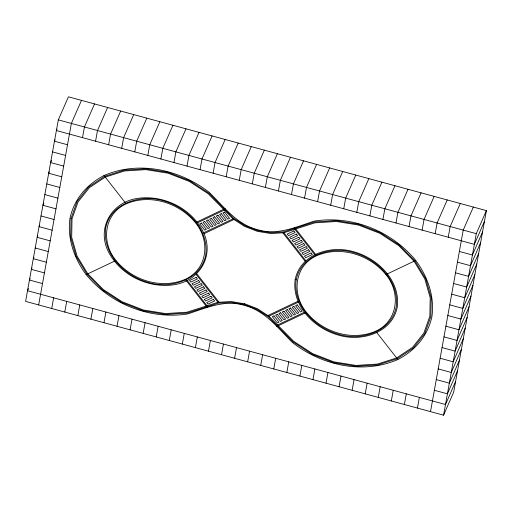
<?xml version="1.0" encoding="UTF-8"?>
<svg xmlns="http://www.w3.org/2000/svg" width="512" height="512" viewBox="0 0 512 512"><rect width="100%" height="100%" fill="white"/><g stroke="black" fill="none" stroke-linecap="round" stroke-linejoin="round"><path stroke-width="0.77" d="M58.317 119.859L25.6 301.382L443.571 415.187L453.683 392.141L486.4 210.618L68.429 96.813L58.317 119.859L476.282 233.658L486.4 210.618M38.662 304.941L71.373 123.411L81.491 100.371M51.725 308.499L53.645 297.818M82.515 137.645L84.435 126.97L94.554 103.923M64.787 312.051L66.707 301.376M95.578 141.203L97.498 130.528L107.616 107.482M77.843 315.61L79.77 304.934M108.634 144.762L110.56 134.08L120.678 111.04M90.906 319.168L92.832 308.486M121.696 148.32L123.622 137.638L133.741 114.592M103.968 322.72L105.894 312.045M134.758 151.872L136.685 141.197L146.797 118.15M117.03 326.278L118.957 315.603M147.821 155.43L149.747 144.749L159.859 121.709M130.093 329.837L132.019 319.155M160.883 158.989L162.81 148.307L172.922 125.261M143.155 333.389L145.075 322.714M173.946 162.541L175.866 151.866L185.984 128.819M156.218 336.947L158.138 326.272M187.008 166.099L188.928 155.418L199.046 132.378M169.28 340.506L171.2 329.824M200.064 169.658L201.99 158.976L212.109 135.93M182.336 344.064L184.262 333.382M213.126 173.21L215.053 162.534L225.171 139.488M195.398 347.616L197.325 336.941M226.189 176.768L228.115 166.093L238.234 143.046M208.461 351.174L210.387 340.493M239.251 180.326L241.178 169.645L251.29 146.598M221.523 354.733L223.45 344.051M252.314 183.878L254.24 173.203L264.352 150.157M234.586 358.285L236.512 347.61M244.403 303.789L230.963 301.504L217.907 302.317L186.861 312.224L165.446 313.562L143.366 309.997L122.131 301.766L103.181 289.44L87.814 273.85L77.069 256.064L71.68 237.286L72.019 218.81L78.061 201.875L89.395 187.654L105.248 177.107L124.538 170.957L145.946 169.619L168.026 173.184L189.261 181.408L208.211 193.741L232.954 218.835L244.506 226.349L257.459 231.366L270.918 233.542L283.974 232.73L315.027 222.822L336.435 221.485L358.515 225.05L379.75 233.274L398.701 245.606L414.074 261.197L424.819 278.982L430.202 297.76L429.862 316.237L423.821 333.165L412.486 347.392L396.64 357.939L377.35 364.09L355.936 365.427L333.862 361.862L312.621 353.632L293.67 341.306L268.928 316.211L257.376 308.691L244.429 303.674M265.376 187.437L267.296 176.762L277.414 153.715M247.648 361.843L249.568 351.162M278.438 190.995L280.358 180.314L290.477 157.267M260.71 365.402L262.63 354.72M291.501 194.547L293.421 183.872L303.539 160.826M273.766 368.954L275.693 358.278M304.557 198.106L306.483 187.43L316.602 164.384M286.829 372.512L288.755 361.837M317.619 201.664L319.546 190.982L329.664 167.936M299.891 376.07L301.818 365.389M330.682 205.216L332.608 194.541L342.72 171.494M312.954 379.622L314.88 368.947M343.744 208.774L345.67 198.099L355.782 175.053M326.016 383.181L327.942 372.506M356.806 212.333L358.733 201.651L368.845 178.611M339.078 386.739L340.998 376.058M369.869 215.885L371.789 205.21L381.907 182.163M352.141 390.291L354.061 379.616M382.931 219.443L384.851 208.768L394.97 185.722M365.203 393.85L367.123 383.174M395.987 223.002L397.914 212.32L408.032 189.28M378.259 397.408L380.186 386.726M409.05 226.56L410.976 215.878L421.094 192.832M391.322 400.96L393.248 390.285M422.112 230.112L424.038 219.437L434.157 196.39M404.384 404.518L406.31 393.843M435.174 233.67L437.101 222.989L447.213 199.949M417.446 408.077L419.373 397.395M448.237 237.229L450.163 226.547L460.275 203.501M430.509 411.629L463.219 230.106L473.338 207.059M443.571 415.187L476.282 233.658M57.024 129.094L56.39 130.534L474.362 244.339L484.474 221.293M55.098 139.776L54.464 141.216L67.526 144.768M51.565 160.41L50.618 162.566L63.68 166.125M49.325 171.808L48.691 173.248L61.754 176.806M43.866 203.123L42.918 205.28L55.981 208.838M39.706 225.197L39.072 226.637L52.134 230.195M37.779 235.878L37.146 237.318L50.208 240.87M33.933 257.229L33.299 258.675L46.362 262.227M32.006 267.91L31.373 269.35L44.435 272.909M30.08 278.586L29.446 280.026L42.509 283.584M28.474 288.544L27.526 290.707L445.491 404.512L455.61 381.466M482.554 231.974L472.435 255.014L459.373 251.462M480.627 242.65L470.509 265.696L457.446 262.138M478.701 253.325L468.589 276.371L455.526 272.819M476.781 264.006L466.662 287.053L453.6 283.494M474.854 274.682L464.736 297.728L451.674 294.17M472.928 285.363L462.816 308.41L449.754 304.851M471.008 296.038L460.89 319.085L447.827 315.526M469.082 306.72L458.963 329.766L445.901 326.208M467.155 317.395L457.043 340.442L443.981 336.883M465.229 328.077L455.117 351.117L442.054 347.565M463.309 338.752L453.19 361.798L440.128 358.24M461.382 349.434L451.264 372.474L438.208 368.922M459.456 360.109L449.344 383.155L436.282 379.597M457.536 370.784L447.418 393.83L434.355 390.278M104.013 175.539C86.63 184.589 74.304 198.925 69.978 218.253C67.104 238.541 74.157 258.426 86.157 274.637C110.323 304.083 149.837 319.891 187.616 313.946C205.83 308.096 224.73 299.29 244.128 305.344C264.896 310.458 277.99 328.154 292.39 342.47C321.664 365.421 362.976 374.733 397.869 359.507C415.258 350.451 427.584 336.122 431.904 316.794C434.778 296.506 427.725 276.621 415.725 260.41C391.558 230.963 352.045 215.149 314.266 221.101C296.058 226.95 277.152 235.757 257.76 229.702C236.992 224.582 223.898 206.893 209.491 192.57C180.218 169.626 138.906 160.314 104.013 175.539L126.163 203.846C150.131 193.478 179.283 202.918 195.437 222.707C210.4 240.621 207.789 269.114 185.229 279.334C161.261 289.702 132.109 280.262 115.962 260.474C100.992 242.56 103.61 214.067 126.163 203.846M316.653 255.712C294.099 265.933 291.482 294.426 306.451 312.339C322.605 332.128 351.75 341.568 375.718 331.2C398.278 320.979 400.896 292.486 385.926 274.573C369.773 254.784 340.627 245.344 316.653 255.712L294.509 227.405M86.157 274.637L115.962 260.474M195.437 222.707L225.235 208.544M197.594 222.758L224.307 210.061M203.642 232.762C191.93 208.294 163.251 194.317 136.698 198.522C112 202.509 97.024 227.13 107.75 250.413C119.462 274.88 148.141 288.864 174.694 284.659C199.392 280.672 214.368 256.051 203.642 232.762L233.011 218.874M203.93 233.773L233.971 219.494M267.917 315.552L297.952 301.274M268.877 316.173L298.227 302.227M277.581 324.979L304.288 312.288M276.646 326.502L306.451 312.339M385.926 274.573L415.725 260.41M52.544 151.891L65.6 155.45M46.771 183.923L59.827 187.482M44.845 194.605L57.907 198.163M40.992 215.962L54.054 219.514M35.219 247.994L48.282 251.552M375.718 331.2L397.869 359.507M294.829 229.267L314.675 254.637M283.91 232.73L305.728 260.614M282.829 232.8L305.152 261.331M196.73 273.715L219.053 302.246M196.16 274.432L217.971 302.317M187.206 280.41L207.053 305.779M185.229 279.334L207.379 307.642M71.002 218.528L70.656 237.235L76.109 256.237L86.982 274.246L102.541 290.022L121.722 302.502L143.219 310.829L165.562 314.438L187.238 313.082L218.291 303.181L231.085 302.381L244.275 304.512L256.966 309.427L268.288 316.794L293.03 341.888L312.211 354.368L333.709 362.694L356.058 366.304L377.728 364.947L397.254 358.72L413.299 348.045L424.768 333.651L430.886 316.518L431.226 297.811L425.773 278.81L414.899 260.8L399.341 245.024L380.16 232.544L358.669 224.218L336.32 220.608L314.643 221.958L283.597 231.866L270.803 232.666L257.606 230.534L244.915 225.619L233.594 218.253L208.851 193.158L189.67 180.678L168.173 172.346L145.83 168.742L124.154 170.093L104.634 176.32L88.589 186.995L77.114 201.395L71.002 218.528M105.696 227.974C102.176 254.106 124.691 275.981 148.333 282.464C170.509 289.19 200.64 280.403 205.696 255.206C209.216 229.075 186.701 207.2 163.066 200.71C140.883 193.984 110.752 202.778 105.696 227.974M295.168 279.565C291.578 306.227 314.547 328.55 338.669 335.168C361.306 342.029 392.045 333.062 397.21 307.347C400.8 280.685 377.824 258.362 353.702 251.744C331.072 244.883 300.326 253.85 295.168 279.565M296.186 279.84C292.666 305.971 315.181 327.846 338.822 334.33C361.005 341.056 391.13 332.269 396.186 307.072C399.706 280.941 377.19 259.066 353.555 252.576C331.373 245.856 301.242 254.643 296.186 279.84M201.421 223.098L199.763 223.885L204.685 230.176L206.342 229.389L201.421 223.098M204.73 221.523L203.072 222.31L208 228.602L209.651 227.814L204.73 221.523M208.045 219.949L206.387 220.736L211.309 227.027L212.966 226.24L208.045 219.949M211.354 218.374L209.696 219.162L214.618 225.453L216.275 224.666L211.354 218.374M214.662 216.8L213.011 217.587L217.933 223.878L219.584 223.091L214.662 216.8M217.978 215.226L216.32 216.013L221.242 222.304L222.899 221.517L217.978 215.226M221.286 213.658L219.635 214.445L224.557 220.73L226.208 219.949L221.286 213.658M224.602 212.083L222.944 212.87L227.866 219.162L229.523 218.374L224.602 212.083M196.179 277.363L189.555 280.512L190.79 282.086L197.414 278.938L196.179 277.363M293.869 230.944L287.245 234.086L288.474 235.661L295.098 232.512L293.869 230.944M198.643 280.512L192.019 283.661L193.248 285.229L199.872 282.086L198.643 280.512M296.326 234.086L289.709 237.235L290.938 238.81L297.562 235.661L296.326 234.086M201.101 283.654L194.477 286.803L195.712 288.378L202.336 285.229L201.101 283.654M298.79 237.235L292.166 240.378L293.395 241.952L300.019 238.803L298.79 237.235M203.565 286.803L196.941 289.952L198.17 291.52L204.794 288.378L203.565 286.803M301.254 240.378L294.63 243.526L295.859 245.101L302.483 241.952L301.254 240.378M206.022 289.946L199.405 293.094L200.634 294.669L207.258 291.52L206.022 289.946M303.712 243.52L297.088 246.669L298.323 248.243L304.941 245.094L303.712 243.52M208.486 293.094L201.862 296.243L203.091 297.811L209.715 294.662L208.486 293.094M306.176 246.669L299.552 249.818L300.781 251.386L307.405 248.243L306.176 246.669M210.944 296.237L204.326 299.386L205.555 300.96L212.179 297.811L210.944 296.237M308.634 249.811L302.01 252.96L303.245 254.534L309.862 251.386L308.634 249.811M213.408 299.386L206.784 302.528L208.013 304.102L214.637 300.954L213.408 299.386M311.098 252.96L304.474 256.109L305.702 257.677L312.326 254.534L311.098 252.96M274.016 315.885L272.365 316.672L277.286 322.963L278.938 322.176L274.016 315.885M277.331 314.31L275.674 315.098L280.595 321.389L282.253 320.602L277.331 314.31M280.64 312.736L278.982 313.523L283.91 319.814L285.562 319.027L280.64 312.736M283.955 311.168L282.298 311.955L287.219 318.24L288.877 317.459L283.955 311.168M287.264 309.594L285.606 310.381L290.528 316.672L292.186 315.885L287.264 309.594M290.573 308.019L288.922 308.806L293.843 315.098L295.501 314.31L290.573 308.019M293.888 306.445L292.23 307.232L297.152 313.523L298.81 312.736L293.888 306.445M297.197 304.87L295.546 305.658L300.467 311.949L302.118 311.162L297.197 304.87"/></g></svg>
